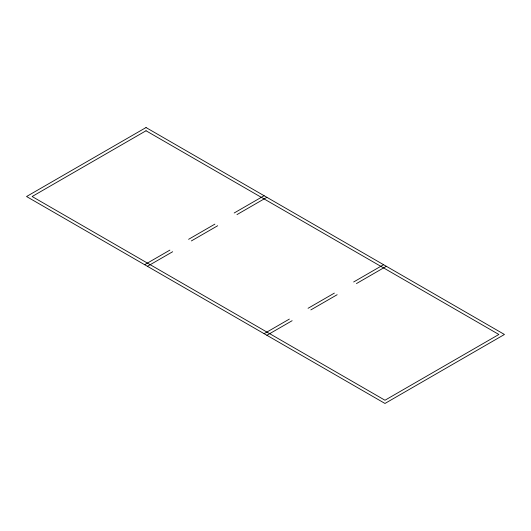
<?xml version="1.0" encoding="UTF-8"?>
<svg xmlns="http://www.w3.org/2000/svg" width="531" height="531" viewBox="0 0 531 531"><rect width="100%" height="100%" fill="white"/><g stroke="black" fill="none" stroke-linecap="round" stroke-linejoin="round"><path stroke-width="0.8" d="M144.631 264.697L169.88 250.121M188.585 239.322L214.889 224.128M234.184 212.991L264.106 195.72M147.419 266.303L172.668 251.727M191.372 240.928L217.677 225.741M236.972 214.604L266.894 197.326M264.106 333.674L289.355 319.098M308.06 308.299L334.364 293.112M353.659 281.974L383.581 264.697M266.894 335.28L292.143 320.704M310.847 309.905L337.152 294.718M356.447 283.581L386.369 266.303M146.025 127.546L26.55 196.523L384.975 403.454L504.45 334.477L146.025 127.546M146.025 130.765L32.125 196.523L384.975 400.235L498.874 334.477L146.025 130.765"/></g></svg>
